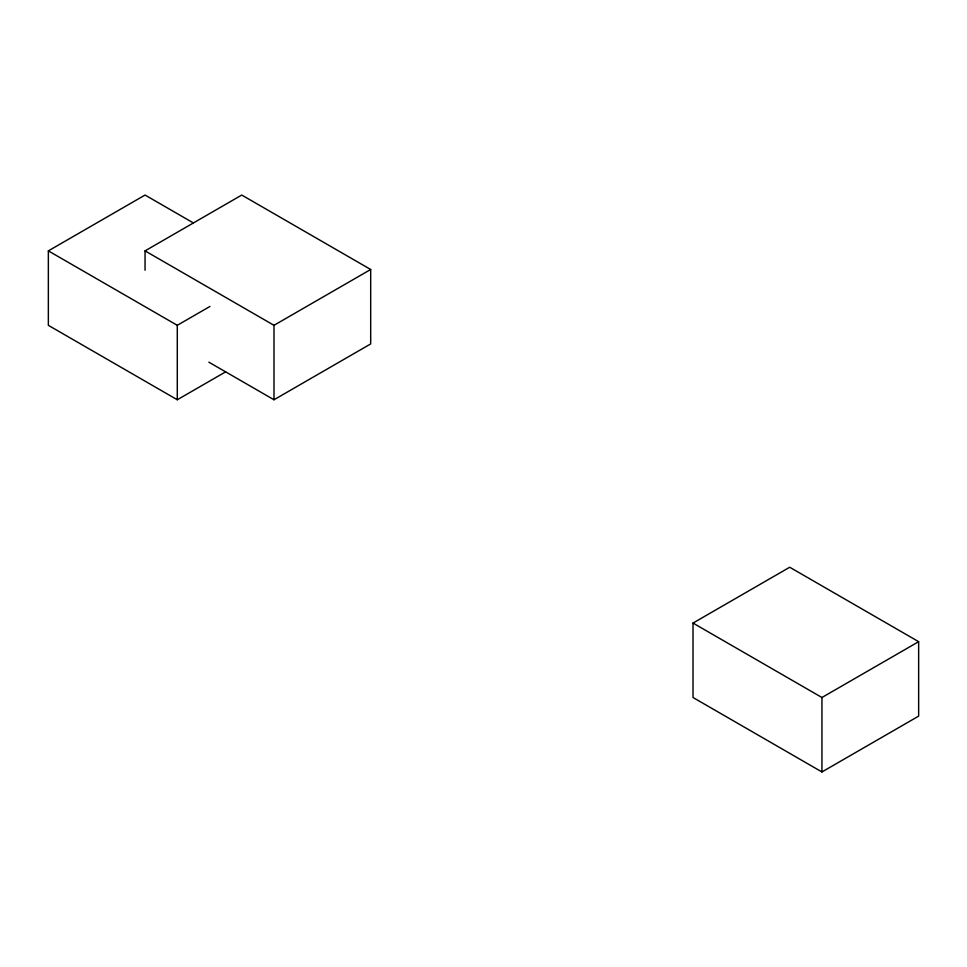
<?xml version="1.0" encoding="UTF-8"?>
<svg xmlns="http://www.w3.org/2000/svg" width="967" height="967" viewBox="0 0 967 967"><rect width="100%" height="100%" fill="white"/><g stroke="black" fill="none" stroke-linecap="round" stroke-linejoin="round"><path stroke-width="1.45" d="M225.637 371.848L177.287 399.758L48.35 325.323L48.35 250.876L145.05 195.044L193.243 222.869M145.05 270.228L145.05 250.876L241.75 195.044L370.687 269.491L370.687 343.926L273.987 399.758L208.86 362.166M48.35 250.876L177.287 325.311L209.948 306.454M145.05 250.876L273.987 325.311L370.687 269.491M693.013 623.074L789.713 567.242L918.65 641.677L918.65 716.124L821.95 771.956L693.013 697.509L693.013 623.074L821.95 697.509L918.65 641.677M821.95 697.509L821.95 771.956M273.987 325.311L273.987 399.758M177.287 325.311L177.287 399.758"/></g></svg>
